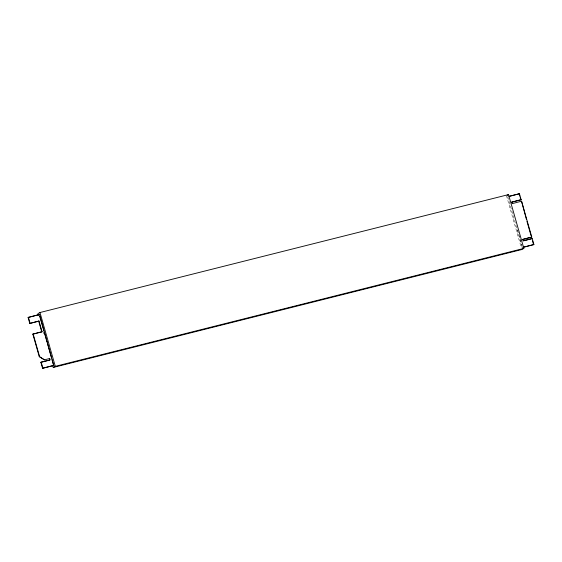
<?xml version="1.0" encoding="UTF-8"?>
<svg xmlns="http://www.w3.org/2000/svg" width="562" height="562" viewBox="0 0 562 562"><rect width="100%" height="100%" fill="white"/><g stroke="black" fill="none" stroke-linecap="round" stroke-linejoin="round"><path stroke-width="0.42" stroke-dasharray="2.81 2.11" d="M517.56 229.9L522.07 245.727M507.781 196.735L522.021 246.718M506.474 195.717L521.325 247.849M42.958 331.299L43.674 333.828"/><path stroke-width="0.84" d="M28.1 317.46L39.523 314.502L53.706 365.483L42.579 368.279L40.871 362.3L50.067 359.905L49.66 358.472L44.475 359.863L39.235 356.547L32.849 334.144L42.045 331.742L38.996 321.043L29.8 323.445L28.1 317.46L39.523 314.502M52.772 365.771L53.249 367.457L521.803 249.528L523.847 248.411L508.519 194.6L39.972 312.528L37.928 313.645L38.406 315.331M29.8 323.445L38.996 321.043M32.849 334.144L42.045 331.742M39.235 356.547L44.475 359.863M49.66 358.472L49.772 360.059L40.871 362.3M42.579 368.279L53.994 365.321M53.249 367.457L55.301 366.34L523.847 248.411M507.156 195.344L508.519 194.6M509.404 196.328L519.421 193.721L521.129 199.7L511.75 202.144L521.129 199.7M531.771 237.066L522.393 239.51L531.771 237.066L521.55 201.189L526.489 219.707M523.875 247.147L533.9 244.54L532.2 238.555L523.651 240.796M508.884 196.37L519.421 193.721M521.55 201.189L512.179 203.634L512.045 201.983M532.2 238.555L523.117 240.845L522.688 239.349M522.548 247.392L533.9 244.54M519.133 193.876L519.773 196.117M520.194 197.613L520.833 199.854M526.966 221.372L531.006 235.555M532.544 240.958L533.605 244.695M39.972 312.528L55.301 366.34M39.705 316.329L43.738 330.491M44.208 332.156L47.06 342.153M47.531 343.818L48.248 346.318M48.718 347.983L51.571 357.98M52.041 359.652L53.706 365.483M38.708 321.204L41.757 331.903M28.395 317.305L30.095 323.283M33.144 333.983L39.523 356.385M41.166 362.146L42.867 368.124"/></g></svg>
